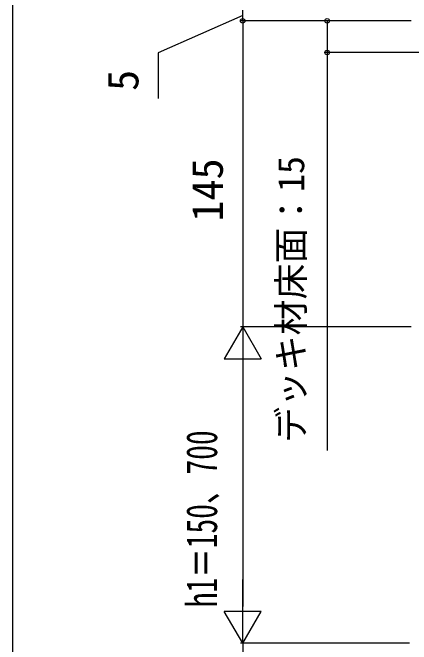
# Model space of a CAD drawing. Units: millimetres, scale not verified. Extents: x -875 to 875, y -1305 to 1298.
# Drawn here: x -875 to -686.1, y 169.8 to 469.2 of the extents above; entities that cross this region are included whole.
import ezdxf
from ezdxf.enums import TextEntityAlignment as Align

# ---------------------------------------------------------------- set-up
doc = ezdxf.new("R2010")
doc.units = ezdxf.units.MM
doc.header["$LTSCALE"] = 8
doc.layers.add('0-6_YKK_D', color=6, linetype='Continuous')
doc.layers.add('0-7_YKK_ZWAK', color=7, linetype='Continuous')
doc.styles.add('ＭＳ ゴシック', font='')
doc.styles.get('ＭＳ ゴシック').set_extended_font_data('MS Gothic')

msp = doc.modelspace()

# ---------------------------------------------------------------- linework, layer by layer
at = {"layer": '0-6_YKK_D'}
for p, q in [((-766, 465.3), (-766, 470.3)), ((-766, 465.3), (-766, 470.3)), ((-686.2, 465.3), (-767, 465.3)), ((-686.2, 465.3), (-767, 465.3)), ((-766, 465.3), (-766, 320.3)), ((-766, 465.3), (-766, 461)), ((-686.2, 465.3), (-727, 465.3)), ((-570, 450.3), (-727, 450.3)), ((-766, 320.3), (-774.75, 305.145)), ((-686.2, 320.3), (-767, 320.3)), ((-686.2, 320.3), (-767, 320.3)), ((-766, 320.3), (-757.25, 305.145)), ((-766, 320.3), (-766, 289.989)), ((-774.75, 305.145), (-757.25, 305.145)), ((-766, 302.8), (-766, 187.8)), ((-766, 170.3), (-766, 200.611)), ((-766, 170.3), (-774.75, 185.455)), ((-757.25, 185.455), (-774.75, 185.455)), ((-766, 170.3), (-757.25, 185.455)), ((-687, 170.3), (-767, 170.3)), ((-687, 170.3), (-767, 170.3)), ((-766, 170.3), (-766, -51.2))]:
    msp.add_line(p, q, dxfattribs=at)
for points in [[(-766, 467.8), (-806, 450.172), (-806, 428.581)], [(-726, 465.3), (-726, 450.3), (-726, 261.75)]]:
    msp.add_lwpolyline(points, dxfattribs=at)
for centre in [(-766, 465.3), (-766, 465.3), (-726, 465.3), (-726, 450.3)]:
    msp.add_circle(centre, 1.075, dxfattribs=at)
at = {"layer": '0-7_YKK_ZWAK'}
msp.add_line((-875, 1245.3), (-875, -1304.7), dxfattribs=at)

# ---------------------------------------------------------------- texts
at = {"layer": '0-6_YKK_D', "style": 'ＭＳ ゴシック'}
for s, height, p in [('5', 14.66, (-811, 432.103)), ('145', 14.66, (-771, 370.186)), ('デッキ材床面：15', 12.46, (-733.125, 265.301))]:
    msp.add_text(s, height=height, rotation=90, dxfattribs=at).set_placement(p, align=Align.BOTTOM_LEFT)
at = {"layer": '0-6_YKK_D', "style": 'ＭＳ ゴシック', "width": 0.7}
msp.add_text('h1＝150、700', height=14.66, rotation=90, dxfattribs=at).set_placement((-773.727, 187.391), align=Align.BOTTOM_LEFT)

doc.saveas('drawing.dxf')
